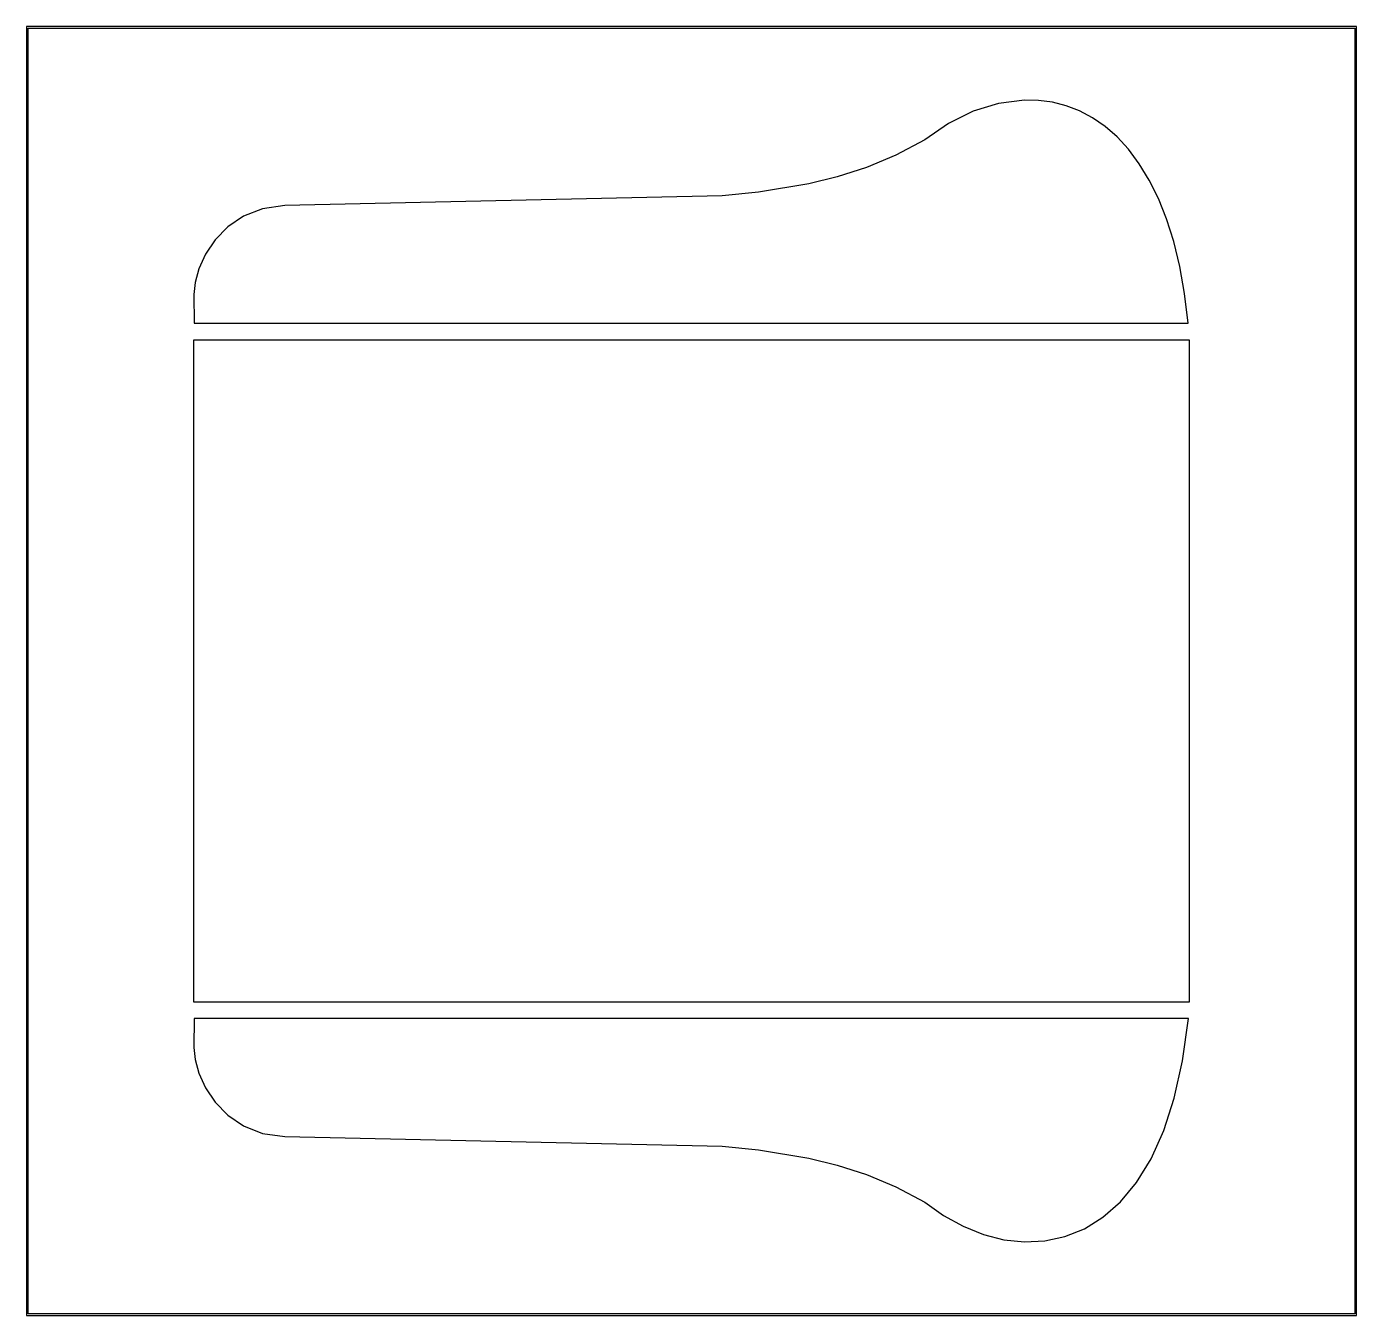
# Model space of a CAD drawing. Extents: x 0 to 7.86, y 0 to 7.62.
import ezdxf

# ---------------------------------------------------------------- set-up
doc = ezdxf.new("R2010")
doc.units = 0
doc.layers.add('Layer_1', color=7, linetype='CONTINUOUS')

msp = doc.modelspace()

# ---------------------------------------------------------------- linework, layer by layer
at = {"layer": 'Layer_1', "color": 7}
for points in [[(0, 7.615927), (0, 7.610923), (0, 0.000001), (7.858157, 0.000001), (7.858157, 7.615927), (0, 7.615927), (0, 7.615927)], [(0.009999, 7.605928), (7.848158, 7.605928), (7.848158, 0.01), (0.009999, 0.01), (0.009999, 7.605928), (0.009999, 7.605928)]]:
    msp.add_lwpolyline(points, close=True, dxfattribs=at)
for points in [[(5.896145, 7.181792), (5.744186, 7.16236), (5.593727, 7.115352), (5.447564, 7.042709), (5.308495, 6.946368), (5.137222, 6.855433), (4.962415, 6.783377), (4.7889, 6.727862), (4.621506, 6.686547), (4.324396, 6.637166), (4.109712, 6.616521), (1.526166, 6.558808), (1.393784, 6.540002), (1.281526, 6.495784), (1.188633, 6.432165), (1.114346, 6.355157), (1.057905, 6.27077), (1.018552, 6.185016), (0.995526, 6.103903), (0.988069, 6.033445), (0.99033, 5.86356), (6.864907, 5.86356), (6.843268, 6.037835), (6.814274, 6.198356), (6.77839, 6.345446), (6.73608, 6.479426), (6.687809, 6.600619), (6.63404, 6.709346), (6.575238, 6.805929), (6.511867, 6.89069), (6.444392, 6.96395), (6.373276, 7.026032), (6.298985, 7.077256), (6.221983, 7.117946), (6.142733, 7.148423), (6.061701, 7.169008), (5.97935, 7.180024), (5.896146, 7.181792), (5.896145, 7.181792)], [(0.986581, 5.763129), (0.986581, 1.852753), (6.871576, 1.852753), (6.871576, 5.763129), (0.986581, 5.763129), (0.986581, 5.763129)], [(0.990329, 1.75392), (0.988069, 1.582437), (0.995526, 1.511978), (1.018551, 1.430866), (1.057905, 1.345111), (1.114346, 1.260724), (1.188633, 1.183716), (1.281525, 1.120098), (1.393783, 1.07588), (1.526165, 1.057073), (4.109711, 0.999416), (4.324395, 0.978763), (4.621505, 0.929362), (4.788899, 0.888037), (4.962414, 0.832513), (5.137222, 0.760451), (5.308494, 0.669514), (5.419131, 0.590584), (5.534665, 0.526588), (5.653666, 0.478517), (5.774701, 0.447363), (5.896341, 0.434116), (6.017155, 0.43977), (6.135712, 0.465315), (6.250581, 0.511743), (6.360331, 0.580044), (6.463531, 0.671212), (6.558752, 0.786236), (6.644561, 0.92611), (6.719528, 1.091823), (6.782223, 1.284368), (6.831214, 1.504737), (6.865071, 1.75392), (0.990329, 1.75392), (0.990329, 1.75392)]]:
    msp.add_lwpolyline(points, dxfattribs=at)

doc.saveas('drawing.dxf')
